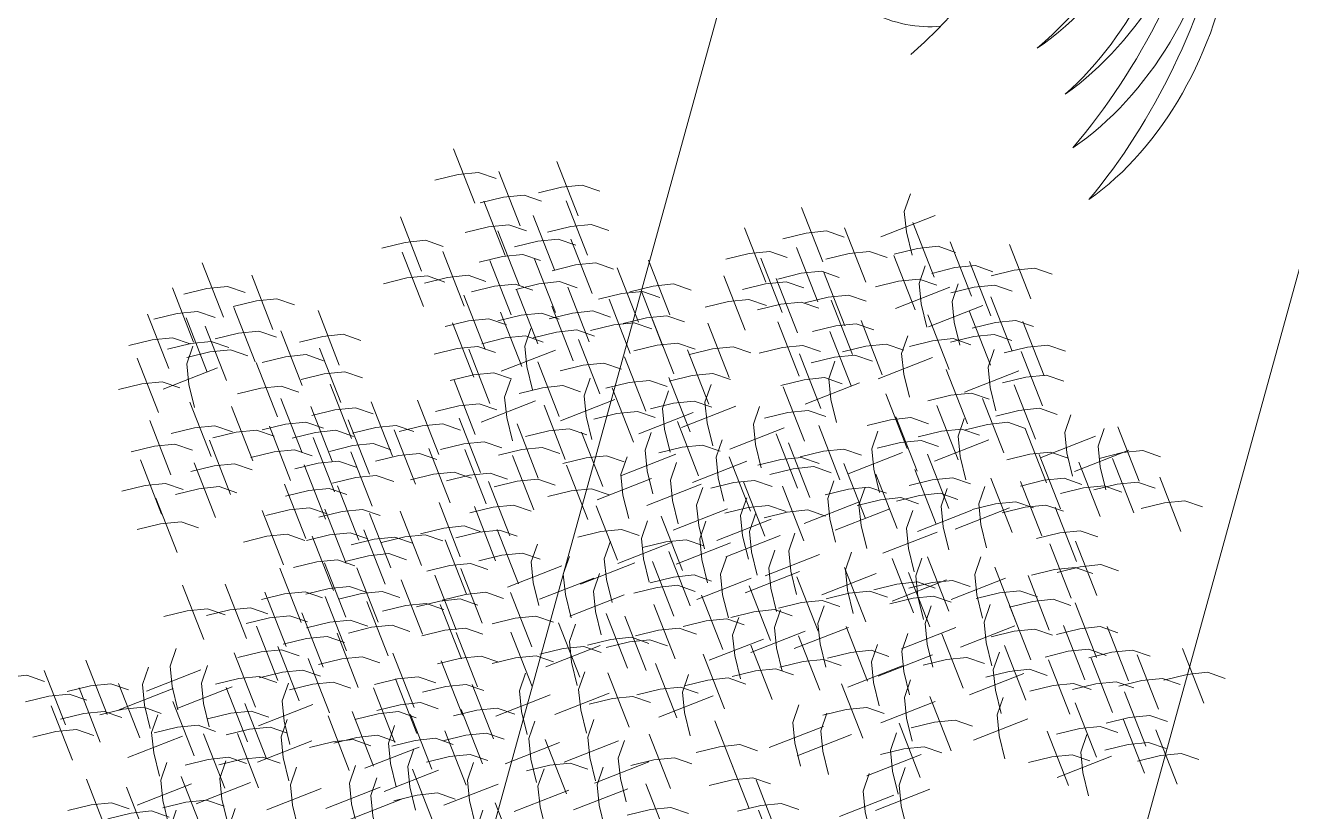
# Model space of a CAD drawing. Header units: millimetres. Extents: x 474016 to 477875, y 2288607 to 2292200.
# Drawn here: x 474379.33 to 474389.41, y 2289501.86 to 2289508.11 of the extents above; entities that cross this region are included whole.
import ezdxf

# ---------------------------------------------------------------- set-up
doc = ezdxf.new("R2010")
doc.units = ezdxf.units.MM
doc.header["$LTSCALE"] = 50
for name, color, linetype, lineweight in [('EXT', 3, 'Continuous', 5), ('JARDIN-HP', 64, 'Continuous', 5), ('JARDINES', 98, 'Continuous', 13)]:
    doc.layers.add(name, color=color, linetype=linetype, lineweight=lineweight)

# ---------------------------------------------------------------- blocks, each defined once
blk = doc.blocks.new('Plarbol-031')
for points in [[(0.1874, 2.608325), (0.40975, 2.455225)], [(0.197575, 2.439975), (0.2719, 2.521925), (0.34495, 2.5829), (0.428175, 2.60515)], [(-0.326475, 2.304025), (-0.173425, 2.526375)], [(-0.158175, 2.3142), (-0.240125, 2.388525), (-0.301075, 2.461575), (-0.3233, 2.5448)], [(-0.046375, 2.464125), (0.175975, 2.311025)], [(-0.0362, 2.295775), (0.038125, 2.377725), (0.111175, 2.4387), (0.1944, 2.46095)], [(-0.239475, 2.44125), (-0.01715, 2.28815)], [(-0.229325, 2.2729), (-0.155, 2.35485), (-0.08195, 2.415825), (0.001275, 2.438075)], [(0.07815, 2.43935), (0.300475, 2.28625)], [(0.0883, 2.271), (0.162625, 2.35295), (0.235675, 2.413925), (0.3189, 2.436175)], [(0.250925, 2.3593), (0.473275, 2.2062)], [(0.2611, 2.19095), (0.335425, 2.2729), (0.408475, 2.3339), (0.4917, 2.356125)], [(0.43705, 2.347875), (0.6594, 2.194775)], [(0.447225, 2.179525), (0.52155, 2.261475), (0.5946, 2.32245), (0.677825, 2.3447)], [(-0.08385, 2.067075), (0.06925, 2.289425)], [(0.0845, 2.07725), (0.00255, 2.151575), (-0.058425, 2.224625), (-0.080675, 2.30785)], [(0.089575, 2.082975), (0.242675, 2.3053)], [(0.257925, 2.093125), (0.175975, 2.16745), (0.115, 2.2405), (0.09275, 2.323725)], [(-0.488475, 2.244325), (-0.266125, 2.091225)], [(-0.4783, 2.075975), (-0.403975, 2.157925), (-0.330925, 2.2189), (-0.247725, 2.24115)], [(-0.226775, 2.26655), (-0.00445, 2.11345)], [(-0.2166, 2.0982), (-0.142275, 2.18015), (-0.069225, 2.24115), (0.013975, 2.263375)], [(0.20455, 2.2494), (0.4269, 2.0963)], [(0.214725, 2.08105), (0.28905, 2.163), (0.3621, 2.224), (0.445325, 2.246225)], [(0.50885, 2.228425), (0.731175, 2.07535)], [(-0.705725, 2.211275), (-0.4834, 2.0582)], [(-0.695575, 2.04295), (-0.62125, 2.1249), (-0.548175, 2.185875), (-0.464975, 2.2081)], [(0.519, 2.0601), (0.593325, 2.14205), (0.666375, 2.203025), (0.7496, 2.22525)], [(1.074225, 2.189675), (1.29655, 2.0366)], [(1.084375, 2.02135), (1.1587, 2.1033), (1.23175, 2.164275), (1.314975, 2.1865)], [(0.057175, 2.1268), (0.279525, 1.9737)], [(0.06735, 1.95845), (0.141675, 2.0404), (0.214725, 2.101375), (0.29795, 2.123625)], [(0.39705, 1.925425), (0.550125, 2.14775)], [(0.565375, 1.935575), (0.483425, 2.0099), (0.42245, 2.082975), (0.400225, 2.166175)], [(1.028475, 1.884125), (0.946525, 1.95845), (0.88555, 2.0315), (0.863325, 2.114725)], [(1.024025, 1.907625), (1.177125, 2.129975)], [(1.192375, 1.9178), (1.110425, 1.992125), (1.04945, 2.065175), (1.0272, 2.1484)], [(0.56855, 2.0836), (0.7909, 1.9305)], [(0.578725, 1.91525), (0.65305, 1.9972), (0.7261, 2.0582), (0.809325, 2.080425)], [(0.860125, 1.873975), (1.013225, 2.0963)], [(1.135825, 2.055025), (1.358175, 1.901925)], [(1.146, 1.886675), (1.220325, 1.968625), (1.293375, 2.0296), (1.3766, 2.051825)], [(1.36515, 2.105825), (1.5875, 1.95275)], [(1.375325, 1.9375), (1.44965, 2.01945), (1.5227, 2.080425), (1.605925, 2.10265)], [(-0.6206, 2.044225), (-0.398275, 1.891125)], [(-0.61045, 1.875875), (-0.536125, 1.957825), (-0.463075, 2.0188), (-0.37985, 2.04105)], [(-0.45545, 2.022625), (-0.233125, 1.869525)], [(-0.445275, 1.854275), (-0.37095, 1.936225), (-0.2979, 1.9972), (-0.2147, 2.01945)], [(0.199475, 1.763425), (0.117525, 1.83775), (0.05655, 1.9108), (0.0343, 1.994025)], [(-0.8709, 1.985125), (-0.64855, 1.83205)], [(-0.860725, 1.8168), (-0.7864, 1.89875), (-0.71335, 1.959725), (-0.630125, 1.98195)], [(-0.3519, 1.93305), (-0.129575, 1.77995)], [(0.031125, 1.753275), (0.184225, 1.9756)], [(0.268725, 1.96545), (0.49105, 1.81235)], [(0.278875, 1.7971), (0.3532, 1.87905), (0.42625, 1.940025), (0.509475, 1.962275)], [(0.483425, 1.9483), (0.705775, 1.7952)], [(0.4936, 1.77995), (0.567925, 1.8619), (0.640975, 1.922875), (0.7242, 1.945125)], [(0.7242, 1.944475), (0.946525, 1.791375)], [(0.73435, 1.77615), (0.808675, 1.858075), (0.881725, 1.919075), (0.96495, 1.9413)], [(1.01705, 1.954), (1.239375, 1.800925)], [(1.0272, 1.785675), (1.101525, 1.867625), (1.174575, 1.9286), (1.2578, 1.950825)], [(-0.729875, 1.912075), (-0.507525, 1.758975)], [(-0.7197, 1.74375), (-0.645375, 1.8257), (-0.572325, 1.886675), (-0.4891, 1.9089)], [(-0.341725, 1.7647), (-0.2674, 1.84665), (-0.194375, 1.907625), (-0.11115, 1.929875)], [(-0.18485, 1.9324), (0.0375, 1.779325)], [(-0.174675, 1.764075), (-0.10035, 1.846025), (-0.0273, 1.907), (0.0559, 1.929225)], [(0.8449, 1.880325), (1.067225, 1.727225)], [(0.85505, 1.711975), (0.929375, 1.793925), (1.002425, 1.8549), (1.08565, 1.87715)], [(-0.6187, 1.873325), (-0.39635, 1.720225)], [(-0.608525, 1.705), (-0.5342, 1.78695), (-0.46115, 1.847925), (-0.37795, 1.87015)], [(0.62955, 1.593825), (0.5476, 1.66815), (0.4866, 1.7412), (0.464375, 1.824425)], [(-0.275675, 1.809175), (-0.05335, 1.656075)], [(-0.2655, 1.640825), (-0.1912, 1.722775), (-0.11815, 1.78375), (-0.034925, 1.806)], [(0.32525, 1.80345), (0.5476, 1.65035)], [(0.335425, 1.635125), (0.40975, 1.71705), (0.4828, 1.77805), (0.566025, 1.800275)], [(0.4612, 1.58365), (0.6143, 1.806)], [(-1.761525, 1.7539), (-1.539175, 1.6008)], [(-1.75135, 1.585575), (-1.677025, 1.6675), (-1.603975, 1.7285), (-1.52075, 1.750725)], [(-0.826425, 1.7482), (-0.6041, 1.5951)], [(-0.81625, 1.57985), (-0.74195, 1.6618), (-0.668875, 1.722775), (-0.585675, 1.745)], [(-0.50055, 1.711975), (-0.2782, 1.558875)], [(-0.490375, 1.543625), (-0.41605, 1.625575), (-0.343, 1.686575), (-0.259775, 1.7088)], [(-0.0146, 1.477575), (-0.09655, 1.5519), (-0.157525, 1.62495), (-0.179775, 1.708175)], [(0.100375, 1.71515), (0.322725, 1.56205)], [(0.11055, 1.546825), (0.184875, 1.62875), (0.257925, 1.68975), (0.34115, 1.711975)], [(0.843625, 1.729125), (1.06595, 1.576025)], [(0.853775, 1.5608), (0.9281, 1.642725), (1.001175, 1.703725), (1.084375, 1.72595)], [(1.041825, 1.720875), (1.26415, 1.567775)], [(1.051975, 1.552525), (1.1263, 1.634475), (1.19935, 1.69545), (1.282575, 1.7177)], [(-0.3341, 1.64465), (-0.1118, 1.49155)], [(-0.32395, 1.4763), (-0.249625, 1.55825), (-0.1766, 1.619225), (-0.093375, 1.641475)], [(-0.18295, 1.4674), (-0.02985, 1.68975)], [(0.1982, 1.653525), (0.42055, 1.50045)], [(0.208375, 1.4852), (0.2827, 1.56715), (0.35575, 1.628125), (0.438975, 1.65035)], [(0.720375, 1.664325), (0.942725, 1.51125)], [(0.73055, 1.496), (0.804875, 1.57795), (0.877925, 1.638925), (0.96115, 1.66115)], [(1.20825, 1.644), (1.4306, 1.4909)], [(1.218425, 1.475675), (1.29275, 1.557625), (1.3658, 1.6186), (1.449025, 1.640825)], [(-1.6243, 1.62685), (-1.401975, 1.47375)], [(-1.614125, 1.458525), (-1.5398, 1.54045), (-1.46675, 1.60145), (-1.38355, 1.623675)], [(-1.15485, 1.61225), (-0.932525, 1.45915)], [(-1.144675, 1.4439), (-1.07035, 1.52585), (-0.9973, 1.586825), (-0.9141, 1.609075)], [(0.4161, 1.593175), (0.638425, 1.4401)], [(0.42625, 1.42485), (0.500575, 1.5068), (0.57365, 1.567775), (0.65685, 1.59)], [(0.715925, 1.3772), (0.869025, 1.59955)], [(0.884275, 1.387375), (0.802325, 1.4617), (0.74135, 1.53475), (0.7191, 1.61795)], [(-2.19095, 1.5341), (-1.9686, 1.381025)], [(-2.180775, 1.365775), (-2.10645, 1.447725), (-2.0334, 1.5087), (-1.950175, 1.530925)], [(-1.9578, 1.5646), (-1.735475, 1.4115)], [(-1.94765, 1.39625), (-1.873325, 1.4782), (-1.800275, 1.5392), (-1.71705, 1.561425)], [(-0.764175, 1.525225), (-0.541825, 1.372125)], [(0.163275, 1.311775), (0.316375, 1.5341)], [(0.3316, 1.321925), (0.24965, 1.39625), (0.188675, 1.469325), (0.16645, 1.552525)], [(1.117425, 1.5665), (1.33975, 1.4134)], [(1.127575, 1.398175), (1.2019, 1.4801), (1.27495, 1.5411), (1.358175, 1.563325)], [(-1.7126, 1.48455), (-1.490275, 1.331475)], [(-1.702425, 1.316225), (-1.6281, 1.398175), (-1.55505, 1.45915), (-1.47185, 1.481375)], [(-1.506775, 1.49155), (-1.28445, 1.33845)], [(-1.496625, 1.3232), (-1.4223, 1.40515), (-1.349225, 1.466125), (-1.266025, 1.488375)], [(-1.255225, 1.50235), (-1.032875, 1.34925)], [(-1.24505, 1.334), (-1.170725, 1.41595), (-1.097675, 1.476925), (-1.01445, 1.499175)], [(-1.098325, 1.4725), (-0.875975, 1.3194)], [(-1.08815, 1.30415), (-1.013825, 1.3861), (-0.940775, 1.447075), (-0.85755, 1.469325)], [(-0.754, 1.356875), (-0.679675, 1.438825), (-0.606625, 1.4998), (-0.5234, 1.52205)], [(-0.311875, 1.476925), (-0.08955, 1.32385)], [(-0.3017, 1.3086), (-0.2274, 1.39055), (-0.15435, 1.451525), (-0.07115, 1.47375)], [(0.40785, 1.501075), (0.630175, 1.347975)], [(0.418, 1.332725), (0.492325, 1.414675), (0.565375, 1.475675), (0.6486, 1.4979)], [(0.57745, 1.271125), (0.73055, 1.49345)], [(0.7458, 1.281275), (0.66385, 1.3556), (0.60285, 1.42865), (0.580625, 1.511875)], [(1.896225, 1.5087), (2.118575, 1.3556)], [(1.9064, 1.34035), (1.980725, 1.4223), (2.053775, 1.4833), (2.137, 1.505525)], [(-1.93875, 1.41215), (-1.7164, 1.25905)], [(-1.928575, 1.2438), (-1.85425, 1.32575), (-1.7812, 1.386725), (-1.698, 1.408975)], [(-0.075575, 1.421025), (0.14675, 1.26795)], [(-0.065425, 1.2527), (0.0089, 1.33465), (0.08195, 1.395625), (0.165175, 1.41785)], [(-1.205675, 1.361325), (-0.983325, 1.208225)], [(-1.1955, 1.192975), (-1.121175, 1.274925), (-1.048125, 1.3359), (-0.9649, 1.35815)], [(-0.9865, 1.395625), (-0.764175, 1.242525)], [(-0.97635, 1.227275), (-0.902025, 1.309225), (-0.828975, 1.370225), (-0.74575, 1.39245)], [(-0.773075, 1.37085), (-0.550725, 1.21775)], [(-0.7629, 1.2025), (-0.688575, 1.28445), (-0.615525, 1.34545), (-0.5323, 1.367675)], [(0.26935, 1.382925), (0.4917, 1.229825)], [(0.279525, 1.214575), (0.35385, 1.296525), (0.4269, 1.3575), (0.510125, 1.37975)], [(1.1155, 1.388), (1.33785, 1.2349)], [(1.125675, 1.21965), (1.2, 1.3016), (1.27305, 1.3626), (1.356275, 1.384825)], [(1.366425, 1.40515), (1.588775, 1.25205)], [(1.3766, 1.2368), (1.450925, 1.31875), (1.523975, 1.37975), (1.6072, 1.401975)], [(1.55065, 1.3988), (1.773, 1.2457)], [(1.560825, 1.23045), (1.63515, 1.3124), (1.7082, 1.3734), (1.791425, 1.395625)], [(1.739325, 1.367675), (1.96165, 1.214575)], [(1.749475, 1.199325), (1.8238, 1.281275), (1.896875, 1.342275), (1.980075, 1.3645)], [(-1.808525, 1.33465), (-1.586175, 1.18155)], [(-1.79835, 1.1663), (-1.724025, 1.24825), (-1.650975, 1.309225), (-1.567775, 1.331475)], [(-1.59825, 1.3251), (-1.375925, 1.172025)], [(-1.5881, 1.156775), (-1.513775, 1.238725), (-1.440725, 1.2997), (-1.3575, 1.321925)], [(-1.39435, 1.2997), (-1.172, 1.1466)], [(-1.384175, 1.13135), (-1.30985, 1.2133), (-1.2368, 1.2743), (-1.153575, 1.296525)], [(-0.428125, 1.067825), (-0.510075, 1.14215), (-0.57105, 1.215225), (-0.5933, 1.298425)], [(-0.354425, 1.0996), (-0.201375, 1.321925)], [(-0.186125, 1.10975), (-0.26805, 1.184075), (-0.329025, 1.25715), (-0.35125, 1.34035)], [(0.119425, 1.339725), (0.341775, 1.186625)], [(0.1296, 1.171375), (0.203925, 1.253325), (0.276975, 1.3143), (0.3602, 1.33655)], [(0.427525, 1.07355), (0.345575, 1.147875), (0.2846, 1.220925), (0.262375, 1.30415)], [(0.50185, 1.0977), (0.65495, 1.320025)], [(0.6702, 1.10785), (0.58825, 1.182175), (0.527275, 1.255225), (0.505025, 1.33845)], [(0.883, 1.0977), (1.0361, 1.320025)], [(1.05135, 1.10785), (0.9694, 1.182175), (0.908425, 1.255225), (0.886175, 1.33845)], [(0.9656, 1.33465), (1.187925, 1.18155)], [(0.97575, 1.1663), (1.050075, 1.24825), (1.123125, 1.309225), (1.20635, 1.331475)], [(1.38105, 1.2889), (1.603375, 1.1358)], [(-0.596475, 1.057675), (-0.443375, 1.28)], [(-0.215975, 1.27875), (0.00635, 1.12565)], [(-0.2058, 1.1104), (-0.1315, 1.19235), (-0.058425, 1.253325), (0.024775, 1.27555)], [(-0.145475, 1.27555), (0.076875, 1.122475)], [(-0.1353, 1.107225), (-0.060975, 1.189175), (0.012075, 1.25015), (0.0953, 1.272375)], [(0.2916, 1.01765), (0.20965, 1.091975), (0.14865, 1.165025), (0.126425, 1.24825)], [(0.2592, 1.0634), (0.412275, 1.285725)], [(1.3912, 1.12055), (1.465525, 1.2025), (1.538575, 1.2635), (1.6218, 1.285725)], [(1.570975, 1.23555), (1.793325, 1.08245)], [(1.58115, 1.0672), (1.655475, 1.14915), (1.728525, 1.210125), (1.81175, 1.232375)], [(-1.761525, 1.2006), (-1.539175, 1.0475)], [(-1.75135, 1.03225), (-1.677025, 1.1142), (-1.603975, 1.1752), (-1.52075, 1.197425)], [(-1.4064, 1.18535), (-1.184075, 1.03225)], [(-1.39625, 1.017025), (-1.321925, 1.09895), (-1.248875, 1.15995), (-1.16565, 1.182175)], [(-0.9973, 1.1809), (-0.774975, 1.027825)], [(-0.98715, 1.012575), (-0.912825, 1.094525), (-0.839775, 1.1555), (-0.75655, 1.177725)], [(-0.773075, 1.216475), (-0.550725, 1.0634)], [(-0.7629, 1.04815), (-0.688575, 1.1301), (-0.615525, 1.191075), (-0.5323, 1.2133)], [(0.12325, 1.007475), (0.27635, 1.229825)], [(0.829, 0.94905), (0.747075, 1.023375), (0.686075, 1.096425), (0.66385, 1.17965)], [(0.681, 1.199975), (0.903325, 1.046875)], [(0.69115, 1.031625), (0.765475, 1.113575), (0.83855, 1.17455), (0.92175, 1.1968)], [(1.21015, 0.94905), (1.128225, 1.023375), (1.067225, 1.096425), (1.045, 1.17965)], [(1.1225, 1.226), (1.344825, 1.072925)], [(1.13265, 1.057675), (1.206975, 1.139625), (1.28005, 1.2006), (1.36325, 1.222825)], [(1.786325, 1.193625), (2.008675, 1.040525)], [(1.7965, 1.025275), (1.870825, 1.107225), (1.943875, 1.1682), (2.0271, 1.19045)], [(-2.21825, 1.13645), (-1.995925, 0.98335)], [(-2.2081, 0.9681), (-2.133775, 1.05005), (-2.060725, 1.111025), (-1.9775, 1.133275)], [(-1.9648, 1.11295), (-1.74245, 0.95985)], [(-1.58555, 1.158675), (-1.363225, 1.005575)], [(-1.575375, 0.990325), (-1.50105, 1.072275), (-1.428, 1.133275), (-1.3448, 1.1555)], [(-1.21775, 1.128175), (-0.9954, 0.9751)], [(-1.207575, 0.95985), (-1.13325, 1.0418), (-1.0602, 1.102775), (-0.976975, 1.125)], [(-0.7432, 0.923), (-0.590125, 1.145325)], [(-0.574875, 0.93315), (-0.656825, 1.007475), (-0.7178, 1.08055), (-0.740025, 1.16375)], [(-0.2433, 0.885525), (-0.325225, 0.95985), (-0.3862, 1.0329), (-0.408425, 1.116125)], [(0.660675, 0.938875), (0.813775, 1.161225)], [(1.041825, 0.938875), (1.194925, 1.161225)], [(1.411525, 1.1193), (1.633875, 0.9662)], [(1.4217, 0.95095), (1.496025, 1.0329), (1.569075, 1.093875), (1.6523, 1.116125)], [(2.00485, 1.128825), (2.2272, 0.975725)], [(2.015025, 0.960475), (2.08935, 1.042425), (2.1624, 1.1034), (2.245625, 1.12565)], [(-1.954625, 0.9446), (-1.8803, 1.02655), (-1.80725, 1.087525), (-1.724025, 1.10975)], [(-0.62695, 1.06975), (-0.404625, 0.91665)], [(-0.6168, 0.9014), (-0.542475, 0.98335), (-0.469425, 1.044325), (-0.3862, 1.066575)], [(-0.4116, 0.87535), (-0.258525, 1.0977)], [(-0.33665, 1.0691), (-0.114325, 0.916)], [(-0.326475, 0.900775), (-0.25215, 0.9827), (-0.179125, 1.0437), (-0.095925, 1.065925)], [(-0.0559, 1.094525), (0.16645, 0.941425)], [(-0.045725, 0.926175), (0.0286, 1.008125), (0.10165, 1.0691), (0.184875, 1.09135)], [(0.550775, 1.102775), (0.7731, 0.949675)], [(0.560925, 0.934425), (0.63525, 1.016375), (0.708325, 1.077375), (0.791525, 1.0996)], [(0.649225, 1.0907), (0.871575, 0.9376)], [(0.6594, 0.922375), (0.733725, 1.0043), (0.806775, 1.0653), (0.89, 1.087525)], [(1.20635, 1.05895), (1.428675, 0.90585)], [(1.216525, 0.8906), (1.290825, 0.97255), (1.3639, 1.033525), (1.4471, 1.055775)], [(1.851125, 1.0869), (2.073475, 0.9338)], [(1.8613, 0.91855), (1.935625, 1.0005), (2.008675, 1.061475), (2.091875, 1.083725)], [(-2.11915, 1.00495), (-1.896825, 0.85185)], [(-2.109, 0.8366), (-2.034675, 0.91855), (-1.961625, 0.979525), (-1.8784, 1.001775)], [(-1.772325, 0.999875), (-1.549975, 0.846775)], [(-1.76215, 0.831525), (-1.687825, 0.913475), (-1.614775, 0.97445), (-1.53155, 0.996675)], [(-1.58745, 1.029725), (-1.365125, 0.876625)], [(-1.5773, 0.861375), (-1.502975, 0.943325), (-1.429925, 1.0043), (-1.3467, 1.02655)], [(-1.431825, 0.805475), (-1.278725, 1.027825)], [(-1.263475, 0.81565), (-1.345425, 0.889975), (-1.4064, 0.963025), (-1.42865, 1.046225)], [(-0.90775, 0.779425), (-0.989675, 0.85375), (-1.050675, 0.9268), (-1.0729, 1.010025)], [(-0.96365, 1.03035), (-0.7413, 0.87725)], [(-0.953475, 0.862025), (-0.87915, 0.94395), (-0.8061, 1.00495), (-0.722875, 1.027175)], [(-0.21725, 1.010025), (0.0051, 0.856925)], [(-0.207075, 0.841675), (-0.13275, 0.923625), (-0.0597, 0.984625), (0.023525, 1.00685)], [(0.3748, 0.780075), (0.5279, 1.0024)], [(0.54315, 0.790225), (0.4612, 0.86455), (0.400225, 0.9376), (0.377975, 1.020825)], [(0.819475, 0.780075), (0.972575, 1.0024)], [(0.987825, 0.790225), (0.905875, 0.86455), (0.8449, 0.9376), (0.82265, 1.020825)], [(1.200625, 0.780075), (1.353725, 1.0024)], [(1.368975, 0.790225), (1.287025, 0.86455), (1.22605, 0.9376), (1.2038, 1.020825)], [(1.624975, 1.022725), (1.847325, 0.869625)], [(1.63515, 0.8544), (1.709475, 0.93635), (1.782525, 0.997325), (1.86575, 1.01955)], [(-1.076075, 0.769275), (-0.922975, 0.9916)], [(-0.701275, 0.719075), (-0.548175, 0.941425)], [(-0.53295, 0.72925), (-0.6149, 0.803575), (-0.675875, 0.876625), (-0.6981, 0.95985)], [(-0.16705, 0.71655), (-0.013975, 0.938875)], [(0.001275, 0.7267), (-0.080675, 0.801025), (-0.14165, 0.874075), (-0.163875, 0.9573)], [(0.277625, 0.71655), (0.195675, 0.790875), (0.134675, 0.863925), (0.11245, 0.94715)], [(0.39195, 0.94395), (0.6143, 0.790875)], [(0.402125, 0.775625), (0.47645, 0.857575), (0.5495, 0.91855), (0.632725, 0.940775)], [(0.935725, 0.941425), (1.158075, 0.788325)], [(0.9459, 0.773075), (1.020225, 0.855025), (1.093275, 0.916), (1.1765, 0.93825)], [(-1.315575, 0.93635), (-1.093225, 0.78325)], [(-1.3054, 0.768), (-1.231075, 0.84995), (-1.158025, 0.910925), (-1.0748, 0.93315)], [(-0.527225, 0.669525), (-0.374125, 0.891875)], [(-0.358875, 0.6797), (-0.440825, 0.754025), (-0.501825, 0.827075), (-0.52405, 0.9103)], [(-0.19375, 0.652375), (-0.275675, 0.7267), (-0.33665, 0.79975), (-0.358875, 0.882975)], [(-0.091475, 0.6778), (0.061625, 0.900125)], [(0.076875, 0.68795), (-0.005075, 0.762275), (-0.06605, 0.835325), (-0.0883, 0.91855)], [(0.109275, 0.706375), (0.262375, 0.928725)], [(1.74885, 0.691125), (1.90195, 0.913475)], [(1.9172, 0.7013), (1.83525, 0.775625), (1.77425, 0.848675), (1.752025, 0.9319)], [(-1.7431, 0.8652), (-1.52075, 0.7121)], [(-1.732925, 0.69685), (-1.6586, 0.7788), (-1.58555, 0.839775), (-1.502325, 0.862025)], [(-0.36205, 0.642225), (-0.209, 0.86455)], [(0.244575, 0.599025), (0.162625, 0.67335), (0.10165, 0.7464), (0.079425, 0.829625)], [(0.8017, 0.6149), (0.9548, 0.83725)], [(0.970025, 0.625075), (0.8881, 0.6994), (0.8271, 0.77245), (0.804875, 0.85565)], [(1.332125, 0.6168), (1.485225, 0.83915)], [(1.500475, 0.626975), (1.418525, 0.7013), (1.35755, 0.77435), (1.3353, 0.857575)], [(1.5913, 0.842325), (1.81365, 0.689225)], [(1.601475, 0.673975), (1.6758, 0.755925), (1.74885, 0.8169), (1.832075, 0.83915)], [(-1.6135, 0.8061), (-1.391175, 0.653025)], [(-1.603325, 0.637775), (-1.529025, 0.719725), (-1.45595, 0.7807), (-1.37275, 0.802925)], [(-1.3772, 0.558375), (-1.2241, 0.7807)], [(-1.20885, 0.568525), (-1.2908, 0.64285), (-1.351775, 0.7159), (-1.374, 0.799125)], [(-1.18025, 0.78705), (-0.957925, 0.63395)], [(-1.1701, 0.618725), (-1.095775, 0.70065), (-1.022725, 0.76165), (-0.9395, 0.783875)], [(-0.966825, 0.780075), (-0.744475, 0.626975)], [(-0.95665, 0.611725), (-0.882325, 0.693675), (-0.809275, 0.75465), (-0.72605, 0.7769)], [(-0.73115, 0.5628), (-0.57805, 0.78515)], [(-0.5628, 0.572975), (-0.64475, 0.6473), (-0.705725, 0.72035), (-0.727975, 0.803575)], [(-0.094, 0.53105), (-0.17595, 0.605375), (-0.23695, 0.678425), (-0.25915, 0.76165)], [(0.07625, 0.58885), (0.229325, 0.8112)], [(0.23315, 0.78515), (0.455475, 0.63205)], [(0.2433, 0.6168), (0.317625, 0.69875), (0.3907, 0.75975), (0.4739, 0.781975)], [(-0.262325, 0.520875), (-0.10925, 0.743225)], [(0.4091, 0.5031), (0.5622, 0.725425)], [(0.57745, 0.51325), (0.4955, 0.587575), (0.434525, 0.66065), (0.412275, 0.74385)], [(0.550775, 0.721625), (0.7731, 0.568525)], [(0.560925, 0.553275), (0.63525, 0.635225), (0.708325, 0.696225), (0.791525, 0.71845)], [(0.7134, 0.4942), (0.8665, 0.71655)], [(0.881725, 0.504375), (0.7998, 0.5787), (0.7388, 0.65175), (0.716575, 0.734975)], [(-1.58935, 0.6492), (-1.367025, 0.4961)], [(-1.5792, 0.480875), (-1.504875, 0.5628), (-1.431825, 0.6238), (-1.3486, 0.646025)], [(-1.235525, 0.646025), (-1.0132, 0.492925)], [(-0.444, 0.665725), (-0.2217, 0.512625)], [(-0.43385, 0.497375), (-0.359525, 0.579325), (-0.286475, 0.6403), (-0.203275, 0.66255)], [(-0.091475, 0.439575), (0.061625, 0.6619)], [(0.076875, 0.449725), (-0.005075, 0.52405), (-0.06605, 0.597125), (-0.0883, 0.680325)], [(0.931925, 0.443375), (1.085025, 0.665725)], [(1.10025, 0.45355), (1.018325, 0.527875), (0.957325, 0.600925), (0.9351, 0.68415)], [(1.051975, 0.67145), (1.274325, 0.51835)], [(1.06215, 0.5031), (1.136475, 0.58505), (1.209525, 0.646025), (1.29275, 0.668275)], [(-1.225375, 0.4777), (-1.15105, 0.559625), (-1.077975, 0.620625), (-0.994775, 0.64285)], [(-0.938875, 0.6149), (-0.716525, 0.4618)], [(-0.9287, 0.44655), (-0.854375, 0.5285), (-0.781325, 0.5895), (-0.6981, 0.611725)], [(-0.4872, 0.3716), (-0.3341, 0.59395)], [(-0.31885, 0.381775), (-0.4008, 0.4561), (-0.4618, 0.52915), (-0.484025, 0.61235)], [(0.074325, 0.626325), (0.296675, 0.47325)], [(0.0845, 0.458), (0.158825, 0.53995), (0.231875, 0.600925), (0.3151, 0.62315)], [(0.25285, 0.375425), (0.405925, 0.59775)], [(0.421175, 0.385575), (0.339225, 0.4599), (0.27825, 0.53295), (0.256025, 0.616175)], [(-2.6369, 0.527875), (-2.41455, 0.374775)], [(-2.290675, 0.56345), (-2.06835, 0.41035)], [(-2.280525, 0.3951), (-2.2062, 0.47705), (-2.133125, 0.538025), (-2.049925, 0.560275)], [(-0.719075, 0.536775), (-0.496725, 0.383675)], [(-0.7089, 0.368425), (-0.634575, 0.450375), (-0.561525, 0.51135), (-0.4783, 0.5336)], [(-0.3233, 0.55075), (-0.101, 0.39765)], [(-0.31315, 0.3824), (-0.23885, 0.46435), (-0.1658, 0.525325), (-0.082575, 0.547575)], [(0.39195, 0.5628), (0.6143, 0.409725)], [(0.402125, 0.394475), (0.47645, 0.476425), (0.5495, 0.5374), (0.632725, 0.559625)], [(-2.626725, 0.359525), (-2.5524, 0.441475), (-2.47935, 0.502475), (-2.396125, 0.5247)], [(-1.677025, 0.478325), (-1.4547, 0.325225)], [(-1.66685, 0.309975), (-1.59255, 0.391925), (-1.519475, 0.452925), (-1.436275, 0.47515)], [(-1.47185, 0.5177), (-1.2495, 0.364625)], [(-1.461675, 0.349375), (-1.38735, 0.431325), (-1.3143, 0.4923), (-1.231075, 0.514525)], [(-1.1701, 0.512625), (-0.94775, 0.359525)], [(-1.159925, 0.344275), (-1.0856, 0.426225), (-1.01255, 0.487225), (-0.929325, 0.50945)], [(-0.359525, 0.4688), (-0.1372, 0.3157)], [(0.2808, 0.247725), (0.19885, 0.32205), (0.13785, 0.3951), (0.115625, 0.478325)], [(0.681, 0.491025), (0.903325, 0.337925)], [(0.69115, 0.322675), (0.765475, 0.404625), (0.83855, 0.465625), (0.92175, 0.48785)], [(1.003075, 0.489125), (1.2254, 0.336025)], [(1.013225, 0.320775), (1.08755, 0.402725), (1.1606, 0.4637), (1.243825, 0.48595)], [(-2.85795, 0.4472), (-2.635625, 0.2941)], [(-2.8478, 0.27885), (-2.773475, 0.3608), (-2.700425, 0.421775), (-2.6172, 0.444025)], [(-2.187125, 0.4237), (-1.9648, 0.2706)], [(-2.176975, 0.25535), (-2.10265, 0.3373), (-2.0296, 0.398275), (-1.946375, 0.420525)], [(-1.3683, 0.41225), (-1.14595, 0.25915)], [(-0.576775, 0.1969), (-0.423675, 0.41925)], [(-0.408425, 0.207075), (-0.490375, 0.2814), (-0.551375, 0.35445), (-0.5736, 0.437675)], [(-0.34935, 0.30045), (-0.275025, 0.3824), (-0.202, 0.443375), (-0.118775, 0.465625)], [(-0.084475, 0.467525), (0.13785, 0.314425)], [(-0.074325, 0.299175), (0, 0.381125), (0.073075, 0.442125), (0.156275, 0.46435)], [(0.11245, 0.237575), (0.26555, 0.4599)], [(1.015775, 0.204525), (1.168875, 0.426875)], [(1.184125, 0.2147), (1.102175, 0.289025), (1.041175, 0.362075), (1.01895, 0.4453)], [(-2.62165, 0.357), (-2.3993, 0.2039)], [(-2.611475, 0.18865), (-2.53715, 0.2706), (-2.4641, 0.331575), (-2.380875, 0.353825)], [(-2.38025, 0.3894), (-2.1579, 0.2363)], [(-2.370075, 0.22105), (-2.29575, 0.303), (-2.2227, 0.363975), (-2.1395, 0.3862)], [(-1.851075, 0.3519), (-1.62875, 0.198825)], [(-1.358125, 0.243925), (-1.2838, 0.325875), (-1.21075, 0.38685), (-1.127525, 0.409075)], [(0.23315, 0.404), (0.455475, 0.2509)], [(0.2433, 0.23565), (0.317625, 0.3176), (0.3907, 0.3786), (0.4739, 0.400825)], [(-2.0531, 0.3138), (-1.83075, 0.1607)], [(-2.042925, 0.14545), (-1.9686, 0.2274), (-1.89555, 0.288375), (-1.812325, 0.310625)], [(-1.840925, 0.183575), (-1.7666, 0.265525), (-1.69355, 0.3265), (-1.610325, 0.348725)], [(-1.690375, 0.3049), (-1.468025, 0.1518)], [(-1.6802, 0.13655), (-1.605875, 0.2185), (-1.532825, 0.2795), (-1.4496, 0.301725)], [(-1.508675, 0.322675), (-1.28635, 0.1696)], [(-1.498525, 0.15435), (-1.4242, 0.2363), (-1.35115, 0.297275), (-1.267925, 0.3195)], [(-1.1955, 0.35065), (-0.973175, 0.19755)], [(-1.18535, 0.1823), (-1.111025, 0.26425), (-1.037975, 0.325225), (-0.95475, 0.34745)], [(-0.2433, 0.3087), (-0.02095, 0.155625)], [(-0.233125, 0.140375), (-0.1588, 0.222325), (-0.08575, 0.2833), (-0.002525, 0.305525)], [(0.737525, 0.069225), (0.655575, 0.14355), (0.5946, 0.2166), (0.572375, 0.299825)], [(0.697525, 0.099725), (0.8506, 0.32205)], [(0.86585, 0.109875), (0.7839, 0.1842), (0.722925, 0.25725), (0.7007, 0.340475)], [(1.138375, 0.094), (1.291475, 0.316325)], [(1.306725, 0.10415), (1.224775, 0.178475), (1.163775, 0.25155), (1.14155, 0.33475)], [(-2.9075, 0.273125), (-2.685175, 0.12005)], [(-2.89735, 0.1048), (-2.823025, 0.18675), (-2.749975, 0.247725), (-2.66675, 0.26995)], [(-0.680325, 0.00635), (-0.762275, 0.08065), (-0.82325, 0.1537), (-0.845475, 0.236925)], [(-0.6943, 0.0324), (-0.5412, 0.254725)], [(-0.52595, 0.042575), (-0.6079, 0.116875), (-0.668875, 0.189925), (-0.691125, 0.273125)], [(-0.535475, 0.04575), (-0.382375, 0.26805)], [(-0.36715, 0.0559), (-0.4491, 0.1302), (-0.510075, 0.20325), (-0.5323, 0.286475)], [(0.074325, 0.245175), (0.296675, 0.0921)], [(0.0845, 0.07685), (0.158825, 0.1588), (0.231875, 0.219775), (0.3151, 0.242)], [(0.5692, 0.05905), (0.7223, 0.2814)], [(-2.777925, 0.194375), (-2.555575, 0.0413)], [(-2.76775, 0.02605), (-2.693425, 0.107975), (-2.620375, 0.16895), (-2.53715, 0.1912)], [(-2.682625, 0.21215), (-2.4603, 0.05905)], [(-2.672475, 0.043825), (-2.59815, 0.12575), (-2.525075, 0.18675), (-2.441875, 0.208975)], [(-2.3936, 0.204525), (-2.17125, 0.05145)], [(-2.383425, 0.036225), (-2.3091, 0.118125), (-2.23605, 0.179125), (-2.152825, 0.20135)], [(-2.0696, 0.177225), (-1.847275, 0.02415)], [(-1.892375, 0.22295), (-1.67005, 0.06985)], [(-1.8822, 0.054625), (-1.8079, 0.13655), (-1.734825, 0.19755), (-1.651625, 0.219775)], [(-1.1847, 0.2185), (-0.962375, 0.0654)], [(-1.17455, 0.0502), (-1.100225, 0.1321), (-1.027175, 0.1931), (-0.94395, 0.215325)], [(-1.037325, 0.189925), (-0.815, 0.03685)], [(-1.027175, 0.0216), (-0.95285, 0.103525), (-0.879775, 0.1645), (-0.796575, 0.18675)], [(-0.84865, -0.0038), (-0.695575, 0.2185)], [(-0.324575, 0.188025), (-0.102275, 0.03495)], [(-0.314425, 0.0197), (-0.240125, 0.101625), (-0.16705, 0.1626), (-0.08385, 0.18485)], [(1.0164, -0.022225), (1.1695, 0.200075)], [(1.18475, -0.012075), (1.1028, 0.062225), (1.041825, 0.1353), (1.019575, 0.2185)], [(-2.2062, 0.13085), (-1.98385, -0.022225)], [(-2.196025, -0.037475), (-2.1217, 0.044475), (-2.04865, 0.105425), (-1.965425, 0.127675)], [(-2.05945, 0.0089), (-1.985125, 0.090825), (-1.912075, 0.1518), (-1.82885, 0.17405)], [(-1.330825, 0.1429), (-1.108475, -0.01015)], [(-1.32065, -0.0254), (-1.246325, 0.05655), (-1.173275, 0.1175), (-1.09005, 0.139725)], [(-0.402075, 0.1499), (-0.179775, -0.003175)], [(-0.391925, -0.018425), (-0.3176, 0.0635), (-0.24455, 0.1245), (-0.16135, 0.146725)], [(0.235675, -0.100375), (0.15375, -0.02605), (0.09275, 0.047025), (0.070525, 0.1302)], [(-2.934825, 0.107975), (-2.712475, -0.0451)], [(-2.92465, -0.06035), (-2.850325, 0.0216), (-2.777275, 0.08255), (-2.69405, 0.1048)], [(-2.680725, -0.13785), (-2.527625, 0.084475)], [(-2.512375, -0.127675), (-2.594325, -0.05335), (-2.6553, 0.0197), (-2.67755, 0.1029)], [(-1.98005, 0.0654), (-1.7577, -0.08765)], [(-1.969875, -0.1029), (-1.89555, -0.02095), (-1.8225, 0.040025), (-1.739275, 0.062225)], [(-1.799, 0.1086), (-1.57665, -0.044475)], [(-1.788825, -0.0597), (-1.7145, 0.02225), (-1.64145, 0.0832), (-1.558225, 0.105425)], [(-0.084475, 0.086375), (0.13785, -0.0667)], [(-0.074325, -0.08195), (0, 0), (0.073075, 0.060975), (0.156275, 0.0832)], [(0.06735, -0.110525), (0.22045, 0.111775)], [(-1.457225, 0.008275), (-1.2349, -0.144825)], [(-1.447075, -0.160075), (-1.37275, -0.078125), (-1.2997, -0.01715), (-1.216475, 0.005075)], [(-1.210125, 0.015875), (-0.987775, -0.1372)], [(-1.19995, -0.15245), (-1.125625, -0.0705), (-1.052575, -0.009525), (-0.96935, 0.0127)], [(-0.4961, -0.210275), (-0.343, 0.012075)], [(-0.32775, -0.2001), (-0.4097, -0.125775), (-0.470675, -0.052725), (-0.492925, 0.0305)], [(0.2916, 0.020325), (0.513925, -0.13275)], [(0.30175, -0.148), (0.376075, -0.06605), (0.449125, -0.005075), (0.53235, 0.01715)], [(-2.3739, -0.02795), (-2.15155, -0.18105)], [(-2.363725, -0.196275), (-2.2894, -0.11435), (-2.21635, -0.05335), (-2.133125, -0.031125)], [(-2.17825, -0.00445), (-1.9559, -0.157525)], [(-2.168075, -0.172775), (-2.09375, -0.090825), (-2.0207, -0.02985), (-1.937475, -0.007625)], [(-1.762775, -0.057175), (-1.54045, -0.210275)], [(-1.076075, -0.054625), (-0.85375, -0.207725)], [(-1.065925, -0.222975), (-0.9916, -0.141025), (-0.91855, -0.080025), (-0.835325, -0.0578)], [(-0.82325, -0.0165), (-0.600925, -0.1696)], [(-0.813075, -0.18485), (-0.73875, -0.1029), (-0.6657, -0.041925), (-0.5825, -0.0197)], [(-0.5609, -0.0089), (-0.33855, -0.161975)], [(-0.550725, -0.177225), (-0.4764, -0.095275), (-0.40335, -0.0343), (-0.320125, -0.012075)], [(-2.8605, -0.087025), (-2.63815, -0.240125)], [(-2.850325, -0.255375), (-2.776, -0.173425), (-2.70295, -0.112425), (-2.619725, -0.0902)], [(-1.944475, -0.062875), (-1.722125, -0.215975)], [(-1.9343, -0.231225), (-1.859975, -0.149275), (-1.786925, -0.0883), (-1.7037, -0.06605)], [(-1.752625, -0.2255), (-1.6783, -0.14355), (-1.60525, -0.082575), (-1.522025, -0.06035)], [(-1.567775, -0.0794), (-1.345425, -0.2325)], [(-1.5576, -0.24775), (-1.483275, -0.1658), (-1.410225, -0.1048), (-1.327, -0.082575)], [(-0.2433, -0.072425), (-0.02095, -0.2255)], [(-0.233125, -0.24075), (-0.1588, -0.1588), (-0.08575, -0.097825), (-0.002525, -0.0756)], [(0.427525, -0.07305), (0.649875, -0.22615)], [(0.4377, -0.2414), (0.512025, -0.15945), (0.585075, -0.09845), (0.6683, -0.076225)], [(0.6016, -0.097825), (0.823925, -0.250925)], [(0.61175, -0.266175), (0.686075, -0.184225), (0.759125, -0.123225), (0.84235, -0.101)], [(-2.544775, -0.119425), (-2.32245, -0.272525)], [(-2.534625, -0.287775), (-2.4603, -0.205825), (-2.387225, -0.144825), (-2.304025, -0.1226)], [(-1.547425, -0.157525), (-1.3251, -0.310625)], [(-1.537275, -0.325875), (-1.46295, -0.243925), (-1.3899, -0.18295), (-1.306675, -0.160725)], [(-1.1574, -0.14675), (-0.93505, -0.299825)], [(-1.147225, -0.315075), (-1.0729, -0.233125), (-0.99985, -0.17215), (-0.916625, -0.149925)], [(-0.7197, -0.1677), (-0.497375, -0.3208)], [(-0.70955, -0.33605), (-0.635225, -0.2541), (-0.56215, -0.1931), (-0.47895, -0.170875)], [(-0.337275, -0.369075), (-0.184225, -0.14675)], [(-0.168975, -0.3589), (-0.2509, -0.284575), (-0.311875, -0.211525), (-0.3341, -0.128325)], [(-2.372, -0.21345), (-2.14965, -0.366525)], [(-2.361825, -0.381775), (-2.2875, -0.299825), (-2.21445, -0.23885), (-2.131225, -0.216625)], [(-1.969875, -0.188025), (-1.74755, -0.341125)], [(-1.9597, -0.356375), (-1.8854, -0.274425), (-1.812325, -0.21345), (-1.729125, -0.1912)], [(-1.750075, -0.1785), (-1.52775, -0.3316)], [(-1.739925, -0.34685), (-1.6656, -0.2649), (-1.59255, -0.2039), (-1.509325, -0.181675)], [(0.074325, -0.199475), (0.296675, -0.35255)], [(0.0845, -0.3678), (0.158825, -0.28585), (0.231875, -0.224875), (0.3151, -0.20265)], [(0.690525, -0.20835), (0.912875, -0.36145)], [(-1.27555, -0.25155), (-1.0532, -0.40465)], [(-1.265375, -0.4199), (-1.19105, -0.33795), (-1.118, -0.276975), (-1.0348, -0.254725)], [(-1.061475, -0.2452), (-0.839125, -0.3983)], [(-1.0513, -0.41355), (-0.976975, -0.3316), (-0.903925, -0.2706), (-0.8207, -0.248375)], [(-0.391275, -0.517725), (-0.473225, -0.4434), (-0.5342, -0.37035), (-0.55645, -0.287125)], [(-0.01015, -0.517725), (-0.0921, -0.4434), (-0.153075, -0.37035), (-0.175325, -0.287125)], [(0.160725, -0.519), (0.078775, -0.444675), (0.0178, -0.371625), (-0.00445, -0.2884)], [(-2.650875, -0.293475), (-2.428525, -0.446575)], [(-2.6407, -0.461825), (-2.566375, -0.379875), (-2.493325, -0.3189), (-2.4101, -0.29665)], [(-2.370725, -0.3405), (-2.148375, -0.493575)], [(-2.36055, -0.508825), (-2.286225, -0.426875), (-2.213175, -0.3659), (-2.12995, -0.343675)], [(-1.987025, -0.34685), (-1.7647, -0.499925)], [(-1.976875, -0.515175), (-1.90255, -0.433225), (-1.829475, -0.37225), (-1.746275, -0.350025)], [(-1.729125, -0.315075), (-1.506775, -0.468175)], [(-1.71895, -0.483425), (-1.644625, -0.401475), (-1.571575, -0.3405), (-1.48835, -0.31825)], [(-1.47565, -0.32015), (-1.253325, -0.47325)], [(-1.4655, -0.4885), (-1.391175, -0.40655), (-1.3181, -0.345575), (-1.2349, -0.323325)], [(-0.928075, -0.311275), (-0.705725, -0.464375)], [(-0.9179, -0.4796), (-0.843575, -0.39765), (-0.770525, -0.336675), (-0.6873, -0.31445)], [(-0.559625, -0.5279), (-0.406525, -0.30555)], [(-0.1785, -0.5279), (-0.0254, -0.30555)], [(-0.007625, -0.52915), (0.145475, -0.306825)], [(-1.612875, -0.3856), (-1.390525, -0.538675)], [(-1.6027, -0.553925), (-1.528375, -0.471975), (-1.455325, -0.411), (-1.3721, -0.388775)], [(0.18995, -0.399575), (0.412275, -0.552675)], [(0.200125, -0.5679), (0.274425, -0.48595), (0.3475, -0.424975), (0.4307, -0.40275)], [(-2.585425, -0.46755), (-2.3631, -0.620625)], [(-1.349875, -0.4237), (-1.127525, -0.5768)], [(-1.3397, -0.59205), (-1.265375, -0.5101), (-1.192325, -0.449125), (-1.109125, -0.426875)], [(-0.912825, -0.458), (-0.690475, -0.6111)], [(-0.90265, -0.62635), (-0.828325, -0.5444), (-0.755275, -0.483425), (-0.67205, -0.461175)], [(-0.4008, -0.6867), (-0.247725, -0.464375)], [(-0.2325, -0.676525), (-0.314425, -0.6022), (-0.3754, -0.52915), (-0.397625, -0.44595)], [(-0.019675, -0.6867), (0.1334, -0.464375)], [(0.14865, -0.676525), (0.0667, -0.6022), (0.005725, -0.52915), (-0.0165, -0.44595)], [(-2.575275, -0.635875), (-2.50095, -0.553925), (-2.4279, -0.49295), (-2.344675, -0.470725)], [(-1.769775, -0.521525), (-1.547425, -0.674625)], [(-1.7596, -0.689875), (-1.685275, -0.607925), (-1.612225, -0.54695), (-1.529025, -0.5247)], [(-1.5233, -0.51265), (-1.30095, -0.665725)], [(-1.513125, -0.680975), (-1.4388, -0.599025), (-1.36575, -0.53805), (-1.282525, -0.515825)], [(-0.7324, -0.4688), (-0.510075, -0.6219)], [(-0.72225, -0.63715), (-0.647925, -0.5552), (-0.574875, -0.494225), (-0.49165, -0.471975)], [(-0.3106, -0.489775), (-0.0883, -0.642875)], [(-0.30045, -0.658125), (-0.22615, -0.576175), (-0.153075, -0.515175), (-0.069875, -0.49295)], [(-2.426625, -0.57425), (-2.204275, -0.72735)], [(-2.41645, -0.7426), (-2.342125, -0.66065), (-2.269075, -0.599675), (-2.18585, -0.577425)], [(-1.116725, -0.553925), (-0.8944, -0.707025)], [(-1.106575, -0.722275), (-1.03225, -0.640325), (-0.9592, -0.57935), (-0.875975, -0.5571)], [(-1.5703, -0.63525), (-1.347975, -0.78835)], [(-1.56015, -0.803575), (-1.485825, -0.72165), (-1.41275, -0.66065), (-1.32955, -0.638425)], [(-1.3829, -0.6219), (-1.160575, -0.775)], [(-1.37275, -0.79025), (-1.298425, -0.7083), (-1.225375, -0.647325), (-1.14215, -0.625075)], [(-0.7089, -0.592675), (-0.486575, -0.745775)], [(-0.69875, -0.761025), (-0.624425, -0.679075), (-0.551375, -0.6181), (-0.46815, -0.59585)], [(-0.242025, -0.845525), (-0.088925, -0.623175)], [(-0.073675, -0.83535), (-0.155625, -0.761025), (-0.2166, -0.687975), (-0.23885, -0.60475)], [(-1.76595, -0.65175), (-1.543625, -0.80485)], [(-1.7558, -0.8201), (-1.681475, -0.73815), (-1.608425, -0.677175), (-1.5252, -0.65495)], [(-1.0405, -0.64605), (-0.818175, -0.79915)], [(-1.03035, -0.814375), (-0.956025, -0.73245), (-0.882975, -0.67145), (-0.79975, -0.649225)], [(-1.938125, -0.724175), (-1.715775, -0.877275)], [(-1.92795, -0.892525), (-1.853625, -0.810575), (-1.780575, -0.7496), (-1.69735, -0.72735)], [(-1.1015, -0.737525), (-0.87915, -0.890625)], [(-1.091325, -0.90585), (-1.017, -0.823925), (-0.94395, -0.762925), (-0.860725, -0.7407)], [(-0.890575, -0.743875), (-0.66825, -0.896975)], [(-0.880425, -0.912225), (-0.8061, -0.830275), (-0.73305, -0.769275), (-0.649825, -0.74705)], [(-0.716525, -0.71655), (-0.4942, -0.86965)], [(-0.706375, -0.8849), (-0.63205, -0.80295), (-0.558975, -0.741975), (-0.475775, -0.719725)], [(-1.71005, -0.803575), (-1.487725, -0.956675)], [(-1.6999, -0.971925), (-1.625575, -0.889975), (-1.552525, -0.829), (-1.4693, -0.806775)], [(-1.428, -0.79405), (-1.205675, -0.94715)], [(-1.41785, -0.9624), (-1.343525, -0.88045), (-1.270475, -0.819475), (-1.18725, -0.797225)], [(-0.52785, -1.004325), (-0.374775, -0.782)], [(-0.359525, -0.99415), (-0.441475, -0.919825), (-0.50245, -0.846775), (-0.524675, -0.763575)], [(-2.099475, -0.838525), (-1.877125, -0.991625)], [(-2.0893, -1.006875), (-2.014975, -0.924925), (-1.941925, -0.863925), (-1.8587, -0.8417)], [(-1.575375, -0.82645), (-1.35305, -0.97955)], [(-1.565225, -0.9948), (-1.4909, -0.91285), (-1.41785, -0.851875), (-1.334625, -0.829625)], [(-0.92615, -1.067225), (-0.773075, -0.844875)], [(-0.757825, -1.05705), (-0.839775, -0.982725), (-0.90075, -0.909675), (-0.922975, -0.82645)], [(-0.623775, -1.096425), (-0.705725, -1.0221), (-0.766725, -0.94905), (-0.78895, -0.86585)], [(-0.337925, -0.862675), (-0.1156, -1.01575)], [(-1.121175, -0.883), (-0.89885, -1.0361)], [(-1.111025, -1.051325), (-1.0367, -0.969375), (-0.96365, -0.9084), (-0.880425, -0.886175)], [(-0.792125, -1.1066), (-0.639025, -0.884275)], [(-0.200725, -1.152975), (-0.28265, -1.07865), (-0.343625, -1.0056), (-0.365875, -0.922375)], [(-1.726575, -0.963675), (-1.50425, -1.116775)], [(-1.7164, -1.132), (-1.642075, -1.050075), (-1.569025, -0.989075), (-1.485825, -0.96685)], [(-1.44325, -1.1803), (-1.29015, -0.95795)], [(-1.274925, -1.170125), (-1.35685, -1.0958), (-1.41785, -1.02275), (-1.440075, -0.939525)], [(-1.203125, -0.9624), (-0.9808, -1.1155)], [(-1.192975, -1.13075), (-1.11865, -1.0488), (-1.0456, -0.9878), (-0.962375, -0.965575)], [(-0.7413, -0.9478), (-0.518975, -1.100875)], [(-0.73115, -1.116125), (-0.656825, -1.034175), (-0.58375, -0.9732), (-0.50055, -0.950975)], [(-1.79455, -1.327675), (-1.8765, -1.25335), (-1.937475, -1.1803), (-1.9597, -1.097075)], [(-1.79835, -1.32195), (-1.645275, -1.099625)], [(-1.630025, -1.311775), (-1.711975, -1.23745), (-1.77295, -1.1644), (-1.795175, -1.0812)], [(-1.353675, -1.32195), (-1.2006, -1.099625)], [(-1.18535, -1.311775), (-1.2673, -1.23745), (-1.328275, -1.1644), (-1.3505, -1.0812)], [(-0.972525, -1.32195), (-0.81945, -1.099625)], [(-0.8042, -1.311775), (-0.88615, -1.23745), (-0.947125, -1.1644), (-0.96935, -1.0812)], [(-0.858825, -1.31305), (-0.705725, -1.090725)], [(-0.690475, -1.3029), (-0.772425, -1.228575), (-0.833425, -1.155525), (-0.85565, -1.0723)], [(-1.9629, -1.337825), (-1.8098, -1.1155)], [(-1.66685, -1.1174), (-1.444525, -1.2705)], [(-1.6567, -1.28575), (-1.582375, -1.2038), (-1.509325, -1.1428), (-1.4261, -1.120575)], [(-1.5538, -1.1301), (-1.33145, -1.2832)], [(-1.543625, -1.29845), (-1.4693, -1.2165), (-1.39625, -1.155525), (-1.313025, -1.133275)], [(-2.0207, -1.480775), (-1.8676, -1.258425)], [(-1.85235, -1.4706), (-1.9343, -1.396275), (-1.995275, -1.323225), (-2.017525, -1.24)], [(-1.504875, -1.264775), (-1.282525, -1.417875)], [(-1.4947, -1.433125), (-1.420375, -1.351175), (-1.347325, -1.2902), (-1.264125, -1.26795)], [(-1.194875, -1.480775), (-1.041775, -1.258425)], [(-1.026525, -1.4706), (-1.108475, -1.396275), (-1.16945, -1.323225), (-1.1917, -1.24)], [(-1.834575, -1.30925), (-1.612225, -1.46235)], [(-1.8244, -1.477575), (-1.750075, -1.39565), (-1.677025, -1.33465), (-1.5938, -1.312425)], [(-2.275425, -1.37595), (-2.0531, -1.52905)], [(-2.265275, -1.5443), (-2.19095, -1.46235), (-2.1179, -1.40135), (-2.034675, -1.379125)], [(-2.0893, -1.381025), (-1.866975, -1.534125)], [(-2.07915, -1.549375), (-2.004825, -1.467425), (-1.93175, -1.40645), (-1.84855, -1.3842)], [(-1.69355, -1.6294), (-1.7755, -1.555075), (-1.836475, -1.482025), (-1.8587, -1.398825)], [(-1.633825, -1.35245), (-1.4115, -1.50555)], [(-1.623675, -1.520775), (-1.54935, -1.438825), (-1.476275, -1.37785), (-1.393075, -1.355625)], [(-1.3124, -1.6294), (-1.39435, -1.555075), (-1.455325, -1.482025), (-1.47755, -1.398825)], [(-1.861875, -1.639575), (-1.7088, -1.41725)], [(-1.480725, -1.639575), (-1.32765, -1.41725)], [(-2.2297, -1.499825), (-2.00735, -1.652925)], [(-2.219525, -1.66815), (-2.1452, -1.586225), (-2.07215, -1.525225), (-1.988925, -1.503)], [(-2.609575, -1.729775), (-2.53525, -1.647825), (-2.4622, -1.58685), (-2.378975, -1.564625)], [(-2.408825, -1.523325), (-2.1865, -1.676425)], [(-2.398675, -1.691675), (-2.32435, -1.609725), (-2.2513, -1.548725), (-2.168075, -1.5265)], [(-1.703075, -1.7984), (-1.549975, -1.57605)], [(-1.534725, -1.788225), (-1.616675, -1.7139), (-1.67765, -1.64085), (-1.6999, -1.557625)], [(-1.608425, -1.57415), (-1.386075, -1.72725)], [(-1.59825, -1.742475), (-1.523925, -1.66055), (-1.450875, -1.59955), (-1.36765, -1.577325)], [(-1.153575, -1.788225), (-1.235525, -1.7139), (-1.2965, -1.64085), (-1.31875, -1.557625)], [(-2.2894, -1.64085), (-2.067075, -1.79395)], [(-2.27925, -1.809175), (-2.204925, -1.72725), (-2.131875, -1.66625), (-2.04865, -1.644025)], [(-1.375925, -1.947025), (-1.457875, -1.8727), (-1.51885, -1.79965), (-1.541075, -1.71645)], [(-1.790725, -1.757725), (-1.5684, -1.910825)], [(-1.780575, -1.926075), (-1.70625, -1.844125), (-1.6332, -1.78315), (-1.549975, -1.7609)], [(-1.965425, -1.83015), (-1.7431, -1.98325)], [(-1.955275, -1.9985), (-1.88095, -1.91655), (-1.8079, -1.85555), (-1.724675, -1.833325)]]:
    blk.add_lwpolyline(points)
blk = doc.blocks.new('A$C41BB26E9')
at = {"color": 56, "true_color": 0x7a7a00}
for centre, major_axis, ratio, start_param, end_param in [((4.122, -1.2835), (-1.5343, 0.3722), 0.714286, 3.888492, 4.926001), ((3.7802, -1.3807), (-1.5988, 0.3879), 0.714286, 3.86745, 4.883323), ((3.7035, -2.1029), (-2.624, 0.6366), 0.714286, 4.179349, 4.820469), ((3.47, -1.48), (-1.6557, 0.4017), 0.714286, 3.88992, 4.86288), ((3.2901, -2.2819), (-2.8137, 0.6826), 0.714286, 4.170125, 4.780311), ((3.6576, -1.5691), (-1.5601, 0.3785), 0.714286, 4.003422, 4.972752), ((3.1614, -1.8237), (-1.8636, 0.4521), 0.714286, 3.982805, 4.982914), ((3.6302, -1.9657), (0.8633, 0.4973), 0.72, -0.75224, -0.267806)]:
    blk.add_ellipse(centre, major_axis=major_axis, ratio=ratio, start_param=start_param, end_param=end_param, dxfattribs=at)
at = {"color": 56}
blk.add_ellipse((3.011, -1.7099), major_axis=(-1.9092, 0.4632), ratio=0.714286, start_param=3.88127, end_param=4.762007, dxfattribs=at)
at = {"color": 0}
blk.add_ellipse((1.2418, -4.4579), major_axis=(3.8202, 2.2006), ratio=0.72, start_param=0.180287, end_param=1.122445, dxfattribs=at)

msp = doc.modelspace()

# ---------------------------------------------------------------- linework, layer by layer
at = {"layer": 'JARDINES'}
for points in [[(474392.709, 2289536.723), (474380.065, 2289490.9)], [(474397.529, 2289535.393), (474384.885, 2289489.57)]]:
    msp.add_lwpolyline(points, dxfattribs=at)

# ---------------------------------------------------------------- block references
at = {"layer": 'EXT', "xscale": 1.719899999941791, "yscale": 1.719899999941791, "zscale": 1.719899999941791, "rotation": 325.9356466897348}
msp.add_blockref('Plarbol-031', (474384.382, 2289502.834), dxfattribs=at)
at = {"layer": 'JARDIN-HP', "color": 8, "xscale": 1.499999999826813, "yscale": 1.499999999826813, "zscale": 1.499999999826813, "rotation": 266.6565195172511}
msp.add_blockref('A$C41BB26E9', (474389.484, 2289514.784), dxfattribs=at)

doc.saveas('drawing.dxf')
